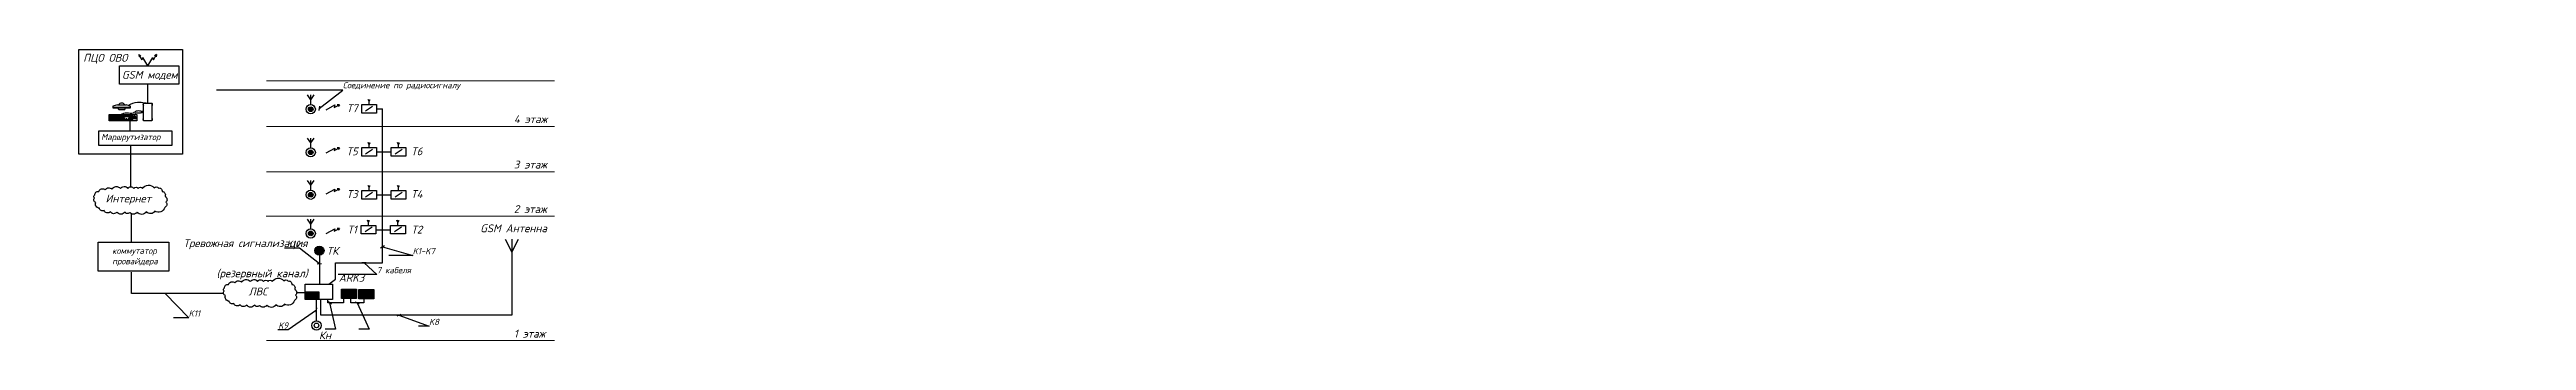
# Model space of a CAD drawing. Extents: x -72636 to 8142370, y -29900 to 852868.
# Drawn here: x 158560 to 237618, y 17028 to 26328 of the extents above; entities that cross this region are included whole.
import ezdxf
from ezdxf import colors
from ezdxf.entities.mleader import LeaderData, LeaderLine
from ezdxf.enums import TextEntityAlignment as Align
from ezdxf.math import Vec2, Vec3

# ---------------------------------------------------------------- set-up
doc = ezdxf.new("R2010")
doc.units = 0
doc.header["$LTSCALE"] = 100
for name, color, linetype in [('ODG - кабельные линии - СКУД замки магистраль', 5, 'Continuous'), ('ODG - ПС', 1, 'Continuous'), ('ODG - СКУД', 6, 'Continuous'), ('ODG - Текст', 7, 'Continuous')]:
    doc.layers.add(name, color=color, linetype=linetype)
for name, color, linetype, lineweight in [('ODG - РФ', 3, 'Continuous', 30), ('RC-Линии_связи-Питание_12-24В', 3, 'Continuous', 30), ('текст', 7, 'Continuous', 13)]:
    doc.layers.add(name, color=color, linetype=linetype, lineweight=lineweight)
doc.layers.add('ODG - СОТС', color=7, linetype='Continuous', true_color=0xff5800)
doc.styles.add('ISOCPEUR', font='isocpeui.ttf', dxfattribs={"height": 250})

# ---------------------------------------------------------------- blocks, each defined once
blk = doc.blocks.new('*U33')
at = {"layer": 'ODG - ПС', "lineweight": 30}
h = blk.add_hatch(color=7, dxfattribs=at)
h.dxf.hatch_style = 1
h.set_gradient(color1=(255, 255, 255), one_color=1, tint=1)
h.paths.add_polyline_path([(-240, -150), (240, -150), (240, 150), (-240, 150)])
for p, q in [((-140, 0), (-20, 0)), ((-80, 60), (-80, -60)), ((20, 0), (140, 0))]:
    blk.add_line(p, q, dxfattribs=at)
blk.add_lwpolyline([(-240, 150), (240, 150), (240, -150), (-240, -150)], close=True, dxfattribs=at)
blk = doc.blocks.new('*U32')
at = {"layer": 'ODG - ПС', "lineweight": 30}
h = blk.add_hatch(color=7, dxfattribs=at)
h.dxf.hatch_style = 1
h.set_gradient(color1=(255, 255, 255), one_color=1, tint=1)
h.paths.add_polyline_path([(-240, -150), (240, -150), (240, 150), (-240, 150)])
blk.add_lwpolyline([(-240, 150), (240, 150), (240, -150), (-240, -150)], close=True, dxfattribs=at)
at = {"color": 3, "ltscale": 20, "insert": (0, 0), "char_height": 140.6, "attachment_point": 5, "style": 'ISOCPEUR'}
blk.add_mtext_dynamic_manual_height_columns('{\\C1;БЗС}', width=140.62, gutter_width=12.5, heights=[0], dxfattribs=at)
blk = doc.blocks.new('АРМ 12')
h = blk.add_hatch(color=0)
h.dxf.hatch_style = 1
h.set_gradient(color1=(255, 255, 255), one_color=1, tint=1, name='CYLINDER')
h.paths.add_polyline_path([(115857, 11443, 0.554915), (115857, 11500), (115779, 11501), (115778, 11444)])
at = {"color": 0, "lineweight": 30}
for points in [[(115724, 11530), (115926, 11530), (115926, 11406), (115724, 11406)], [(115724, 11185), (116285, 11185), (116285, 10923), (115724, 10923)]]:
    blk.add_lwpolyline(points, close=True, dxfattribs=at)
for centre, start, end in [((115767, 11165), 27.94113, 152.05887), ((116241, 11165), 27.94113, 152.05887), ((115767, 10943), 207.94113, 332.05887), ((116241, 10943), 207.94113, 332.05887)]:
    blk.add_arc(centre, 43.4, start, end, dxfattribs=at)
for points in [[(115927, 11912), (115978, 11721), (115978, 11509), (116037, 11407), (116037, 11285), (116010, 11185)], [(115873, 11472), (115965, 11447), (115980, 11391), (115980, 11286), (116004, 11185)], [(116209, 11673), (116320, 11376), (116296, 11151), (116285, 11054)]]:
    blk.add_spline(points, degree=3, dxfattribs=at)
at = {"layer": 'ODG - СКУД', "color": 0, "lineweight": 30}
for p, q in [((116077, 11977), (116077, 11789)), ((116160, 12163), (116160, 11603)), ((116232, 12023), (116232, 11743)), ((115873, 11472), (115839, 11472))]:
    blk.add_line(p, q, dxfattribs=at)
for points in [[(115927, 12285), (115927, 11540), (115724, 11540), (115724, 12285)], [(115759, 12263), (115759, 11800), (115735, 11800), (115735, 12263)], [(115795, 12263), (115795, 11800), (115772, 11800), (115772, 12263)], [(115829, 12263), (115829, 11800), (115805, 11800), (115805, 12263)], [(115867, 12263), (115867, 11800), (115843, 11800), (115843, 12263)], [(115906, 12263), (115906, 12235), (115883, 12235), (115883, 12263)], [(115906, 12217), (115906, 11800), (115883, 11800), (115883, 12217)], [(115759, 11655), (115759, 11564), (115735, 11564), (115735, 11655)], [(115744, 11767), (115744, 11692), (115765, 11692), (115765, 11767)], [(115765, 11744), (115765, 11716), (115788, 11716), (115788, 11744)], [(115795, 11655), (115795, 11564), (115772, 11564), (115772, 11655)], [(115829, 11655), (115829, 11564), (115805, 11564), (115805, 11655)], [(115867, 11655), (115867, 11564), (115843, 11564), (115843, 11655)], [(115876, 11767), (115876, 11692), (115852, 11692), (115852, 11767)], [(115906, 11767), (115906, 11692), (115883, 11692), (115883, 11767)], [(115906, 11655), (115906, 11564), (115883, 11564), (115883, 11655)]]:
    blk.add_lwpolyline(points, close=True, dxfattribs=at)
for points in [[(116185, 12163), (116135, 12163), (116135, 11603), (116185, 11603), (116232, 11743)], [(116232, 12023), (116185, 12163)]]:
    blk.add_lwpolyline(points, dxfattribs=at)
blk.add_lwpolyline([(115857, 11500, -0.554915), (115857, 11443), (115778, 11444), (115779, 11501)], format="xyb", close=True, dxfattribs=at)
for start, end in [(101.53696, 131.29354), (305.46823, 54.53177), (228.70646, 258.46304)]:
    blk.add_arc((116160, 11883), 125, start, end, dxfattribs=at)
blk = doc.blocks.new('_Oblique')
at = {"color": 0, "linetype": 'ByBlock', "lineweight": -2}
blk.add_line((-0.5, -0.5), (0.5, 0.5), dxfattribs=at)
blk = doc.blocks.new('A$C4BEF081A')
at = {"color": 3}
for points in [[(-17, -35), (-50, 35)], [(-17, -128), (-17, 35)], [(-17, -35), (17, 35)], [(94, -190), (-128, -338)]]:
    blk.add_lwpolyline(points, dxfattribs=at)
blk.add_lwpolyline([(-254, -128), (220, -128), (220, -400), (-254, -400)], close=True, dxfattribs=at)
blk = doc.blocks.new('A$Cfe3f4523')
h = blk.add_hatch(color=255)
h.dxf.hatch_style = 1
edge = h.paths.add_edge_path()
edge.add_arc((50, 54), 73.8, 0, 360)
for points in [[(50, 356), (-57, 510)], [(50, 202), (50, 510)], [(50, 356), (157, 510)]]:
    blk.add_lwpolyline(points)
at = {"layer": 'ODG - СОТС', "color": 7, "lineweight": 30}
for radius in [148, 73.8]:
    blk.add_circle((50, 54), radius, dxfattribs=at)
blk = doc.blocks.new('*U34')
at = {"layer": 'ODG - ПС'}
h = blk.add_hatch(color=20, dxfattribs=at)
h.dxf.hatch_style = 1
h.set_gradient(color1=(255, 88, 0), color2=(255, 96, 10), one_color=1, tint=0.52, name='CYLINDER')
h.paths.add_polyline_path([(75, 0, 1), (-75, 0, 1)])
at = {"layer": 'ODG - СОТС', "lineweight": 30}
h = blk.add_hatch(color=7, dxfattribs=at)
h.dxf.hatch_style = 1
h.set_gradient(color1=(255, 255, 255), one_color=1, tint=1, name='INVCYLINDER')
h.paths.add_polyline_path([(-150, 0, 1), (150, 0, 1)])
h.paths.add_polyline_path([(75, 0, -1), (-75, 0, -1)], flags=16)
for radius in [150, 75]:
    blk.add_circle((0, 0), radius, dxfattribs=at)
at = {"layer": 'ODG - Текст', "style": 'ISOCPEUR', "oblique": 15, "width": 0.8}
blk.add_attdef('НОМЕР', text='', height=250, dxfattribs=at).set_placement((0, 325), align=Align.MIDDLE_CENTER)

msp = doc.modelspace()

# ---------------------------------------------------------------- hatches: boundary and pattern name
h = msp.add_hatch(color=3)
h.dxf.hatch_style = 1
h.paths.add_polyline_path([(166721, 18587), (167157, 18587), (167157, 18341), (166721, 18341)])

# ---------------------------------------------------------------- linework, layer by layer
at = {"color": 0}
msp.add_lwpolyline([(159497, 26328), (162809, 26328), (162809, 22987), (159497, 22987)], close=True, dxfattribs=at)
for points in [[(161694, 25800), (161535, 26076), (161513, 25996), (161410, 26163), (161475, 26120)], [(161410, 26163), (161420, 26096)], [(161694, 25800), (161853, 26076), (161875, 25996), (161978, 26163), (161913, 26120)], [(161978, 26163), (161968, 26096)], [(161694, 24613), (161694, 25222)], [(167387, 24403), (167667, 24555), (167644, 24475), (167819, 24563), (167742, 24560)], [(167819, 24563), (167776, 24511)], [(167387, 23026), (167667, 23178), (167644, 23098), (167819, 23186), (167742, 23183)], [(167819, 23186), (167776, 23134)], [(167387, 21715), (167667, 21867), (167644, 21787), (167819, 21876), (167742, 21873)], [(167819, 21876), (167776, 21824)], [(167387, 20446), (167667, 20598), (167644, 20517), (167819, 20606), (167742, 20603)], [(167819, 20606), (167776, 20554)]]:
    msp.add_lwpolyline(points)
for points in [[(160797, 25800), (162689, 25800), (162689, 25222), (160797, 25222)], [(160133, 23732), (162469, 23732), (162469, 23262), (160133, 23262)], [(160109, 20166), (162371, 20166), (162371, 19247), (160109, 19247)]]:
    msp.add_lwpolyline(points, close=True)
at = {"color": 4, "ltscale": 100}
for points in [[(167474, 18832), (167688, 18988), (167688, 19513), (169189, 19513), (169189, 24434)], [(168998, 24434), (169189, 24434)], [(168998, 23057), (169463, 23057)], [(168998, 21686), (169463, 21686)], [(168979, 20569), (169444, 20569)]]:
    msp.add_lwpolyline(points, dxfattribs=at)
at = {"color": 0, "linetype": 'Continuous'}
msp.add_lwpolyline([(159993, 21589, -0.520567), (160008, 21683, -0.520567), (160133, 21792, -0.520567), (160335, 21844, -0.520567), (160548, 21864, -0.520567), (160823, 21885, -0.520567), (161057, 21890, -0.520567), (161249, 21890, -0.520567), (161394, 21890, -0.520567), (161529, 21890, -0.520567), (161898, 21906, -0.520567), (162033, 21901, -0.520567), (162152, 21792, -0.520567), (162246, 21631, -0.520567), (162277, 21449, -0.520567), (162235, 21283, -0.520567), (161924, 21164, -0.520567), (161649, 21143, -0.520567), (161358, 21128, -0.520567), (161124, 21122, -0.520567), (160969, 21133, -0.520567), (160709, 21133, -0.520567), (160501, 21138, -0.520567), (160299, 21180, -0.520567), (160153, 21257, -0.520567), (160034, 21439, -0.520567), (159993, 21589, -0.520567)], format="xyb", dxfattribs=at)
at = {"lineweight": 30}
for points in [[(173108, 20262), (173311, 19849), (173531, 20262)], [(173311, 20262), (173311, 19602)]]:
    msp.add_lwpolyline(points, dxfattribs=at)
at = {"color": 251, "linetype": 'Continuous', "true_color": 0x636466}
msp.add_lwpolyline([(164132, 18618, -0.520567), (164147, 18711, -0.520567), (164272, 18820, -0.520567), (164475, 18872, -0.520567), (164687, 18893, -0.520567), (164963, 18914, -0.520567), (165196, 18919, -0.520567), (165388, 18919, -0.520567), (165534, 18919, -0.520567), (165669, 18919, -0.520567), (166037, 18935, -0.520567), (166172, 18929, -0.520567), (166292, 18820, -0.520567), (166385, 18660, -0.520567), (166416, 18478, -0.520567), (166375, 18312, -0.520567), (166063, 18193, -0.520567), (165788, 18172, -0.520567), (165497, 18156, -0.520567), (165264, 18151, -0.520567), (165108, 18162, -0.520567), (164848, 18162, -0.520567), (164641, 18167, -0.520567), (164438, 18208, -0.520567), (164293, 18286, -0.520567), (164173, 18468, -0.520567), (164132, 18618, -0.520567)], format="xyb", dxfattribs=at)
at = {"color": 40, "true_color": 0xf8d731}
msp.add_lwpolyline([(173311, 19602), (173311, 17833), (167217, 17833), (167217, 18341)], dxfattribs=at)
at = {"color": 3}
for points in [[(166721, 18832), (167593, 18832), (167593, 18341), (166721, 18341)], [(166721, 18587), (167157, 18587), (167157, 18341), (166721, 18341)]]:
    msp.add_lwpolyline(points, close=True, dxfattribs=at)
at = {"layer": 'ODG - кабельные линии - СКУД замки магистраль', "color": 5, "lineweight": 30}
for points in [[(161136, 23732), (161136, 24052)], [(161153, 21940), (161153, 23262)], [(161180, 20166), (161180, 21077)], [(164113, 18532), (161172, 18532), (161172, 19216)], [(166874, 18555), (166449, 18557)]]:
    msp.add_lwpolyline(points, dxfattribs=at)
at = {"layer": 'ODG - кабельные линии - СКУД замки магистраль', "color": 3, "lineweight": 30}
for points in [[(167173, 19752), (167173, 18832)], [(167081, 17658), (167081, 18340)]]:
    msp.add_lwpolyline(points, dxfattribs=at)
at = {"layer": 'ODG - РФ', "color": 7, "lineweight": 0, "ltscale": 30}
for points in [[(165489, 25324), (174677, 25324)], [(165489, 23872), (174677, 23872)], [(165489, 22420), (174677, 22420)], [(165470, 21000), (174677, 21000)], [(165490, 17028), (174677, 17028)]]:
    msp.add_lwpolyline(points, dxfattribs=at)
at = {"layer": 'ODG - СОТС', "color": 3, "lineweight": 30}
for radius in [148, 73.8]:
    msp.add_circle((167081, 17511), radius, dxfattribs=at)
at = {"layer": 'RC-Линии_связи-Питание_12-24В', "color": 32, "ltscale": 100, "true_color": 0xcd6928}
for points in [[(167944, 18367), (167944, 18232), (167440, 18232), (167440, 18341)], [(168597, 18362), (168597, 18229), (168172, 18229), (168172, 18367)]]:
    msp.add_lwpolyline(points, dxfattribs=at)

# ---------------------------------------------------------------- block references
at = {"color": 0, "rotation": 89.99999999999999}
msp.add_blockref('АРМ 12', (172748, -91672), dxfattribs=at)
for name, p in [('A$Cfe3f4523', (166846, 24364)), ('A$C4BEF081A', (168777, 24698)), ('A$Cfe3f4523', (166846, 22987)), ('A$C4BEF081A', (168777, 23321)), ('A$C4BEF081A', (169717, 23321)), ('A$Cfe3f4523', (166846, 21633)), ('A$C4BEF081A', (168777, 21950)), ('A$C4BEF081A', (169717, 21950)), ('A$Cfe3f4523', (166846, 20395)), ('A$C4BEF081A', (168759, 20836)), ('A$C4BEF081A', (169698, 20836))]:
    msp.add_blockref(name, p)
at = {"color": 5, "lineweight": 30, "xscale": 0.9842519685039369, "yscale": 0.9842519685039369, "zscale": 0.9842519685039369, "rotation": 180}
msp.add_blockref('*U34', (167173, 19900), dxfattribs=at)
at = {"layer": 'ODG - ПС'}
for name, p in [('*U33', (168116, 18517)), ('*U32', (168674, 18512))]:
    msp.add_blockref(name, p, dxfattribs=at)

# ---------------------------------------------------------------- texts
at = {"style": 'ISOCPEUR'}
for s, p in [('Интернет', (161075, 21564)), ('GSM Антенна', (173372, 20613)), ('(резервный канал)', (165348, 19174)), ('ЛВС', (165214, 18593))]:
    msp.add_text(s, height=250, dxfattribs=at).set_placement(p, align=Align.MIDDLE_CENTER)
at = {"layer": 'ODG - Текст', "color": 0, "insert": (159635, 26187), "char_height": 250, "width": 1385.96, "attachment_point": 1, "style": 'ISOCPEUR'}
msp.add_mtext('ПЦО ОВО', dxfattribs=at)
at = {"layer": 'ODG - Текст', "attachment_point": 1, "style": 'ISOCPEUR'}
for s, insert, char_height, width in [('\\pxl1;GSM модем', (160620, 25644), 250, 2188.75), ('\\pxl1;4 этаж', (173130, 24226), 250, 1732.79), ('\\pxl1;Маршрутизатор', (160004, 23631), 200, 2125.61), ('\\pxl1;3 этаж', (173130, 22774), 250, 1732.79), ('\\pxl1;2 этаж', (173130, 21354), 250, 1791.92), ('\\pxl1;коммутатор\\Pпровайдера', (160359, 19997), 200, 1687.52), ('\\pxl1;Тревожная сигнализация', (162583, 20263), 250, 4184.23), ('\\pxl1;1 этаж', (173130, 17372), 250, 1462.39)]:
    msp.add_mtext(s, dxfattribs=dict(at, insert=insert, char_height=char_height, width=width))
at = {"layer": 'текст', "color": 7, "char_height": 250, "width": 511.65, "attachment_point": 5, "style": 'ISOCPEUR'}
for s, insert in [('Т7', (168219, 24449)), ('Т5', (168219, 23073)), ('Т6', (170282, 23073)), ('Т3', (168219, 21708)), ('Т4', (170282, 21708)), ('Т1', (168219, 20572)), ('Т2', (170282, 20572)), ('ТК', (167591, 19892)), ('ARK3', (168200, 19034)), ('Кн', (167352, 17194))]:
    msp.add_mtext(s, dxfattribs=dict(at, insert=insert))

# ---------------------------------------------------------------- leaders
at = {"color": 0}
ml = msp.add_multileader_mtext('Standard', dxfattribs=at)
ml.set_content('Соединение по радиосигналу', color=7, style='ISOCPEUR')
ml.set_leader_properties(color=256)
ml.set_arrow_properties(name='OBLIQUE')
ml.build(insert=Vec2(0, 0))
ml.multileader.update_dxf_attribs({"has_dogleg": 0, "text_left_attachment_type": 6, "text_right_attachment_type": 6, "dogleg_length": 0.5, "arrow_head_size": 100, "scale": 100})
ctx = ml.context
ctx.base_point, ctx.scale, ctx.char_height, ctx.arrow_head_size, ctx.landing_gap_size, ctx.plane_origin = Vec3(167921, 25028), 100, 200, 100, 0, Vec3(175073, 26969)
ctx.left_attachment, ctx.right_attachment = 6, 6
notes = []
notes.append((ctx, [(0, (1, 1, 0), (167871, 25028), (1, 0), 50, [(0, [(167168, 24443)], 0, [])])]))
ctx.mtext.insert, ctx.mtext.width, ctx.mtext.defined_height, ctx.mtext.flow_direction = Vec3(167921, 25288), 5754.24, 140, 5
ml = msp.add_multileader_mtext('Standard', dxfattribs=at)
ml.set_content('K10', color=7, style='ISOCPEUR')
ml.set_leader_properties(color=256)
ml.set_arrow_properties(name='OBLIQUE')
ml.build(insert=Vec2(0, 0))
ml.multileader.update_dxf_attribs({"has_dogleg": 0, "text_left_attachment_type": 6, "text_right_attachment_type": 6, "dogleg_length": 0.5, "arrow_head_size": 100, "scale": 100})
ctx = ml.context
ctx.base_point, ctx.scale, ctx.char_height, ctx.arrow_head_size, ctx.landing_gap_size, ctx.plane_origin = Vec3(166139, 19977), 100, 200, 100, 0, Vec3(167901, 21304)
ctx.left_attachment, ctx.right_attachment, ctx.text_align_type = 6, 6, 2
notes.append((ctx, [(1, (1, 1, 0), (166593, 19977), (-1, 0), 50, [(0, [(167173, 19482)], 0, [])])]))
ctx.mtext.insert, ctx.mtext.width, ctx.mtext.alignment, ctx.mtext.flow_direction = Vec3(166543, 20217), 2388.1, 3, 5
ml = msp.add_multileader_mtext('Standard', dxfattribs=at)
ml.set_content('K1-K7', color=7, style='ISOCPEUR')
ml.set_leader_properties(color=256)
ml.set_arrow_properties(name='OBLIQUE')
ml.build(insert=Vec2(0, 0))
ml.multileader.update_dxf_attribs({"has_dogleg": 0, "text_left_attachment_type": 6, "text_right_attachment_type": 6, "dogleg_length": 0.5, "arrow_head_size": 100, "scale": 100})
ctx = ml.context
ctx.base_point, ctx.scale, ctx.char_height, ctx.arrow_head_size, ctx.landing_gap_size, ctx.plane_origin = Vec3(170151, 19745), 100, 200, 100, 0, Vec3(171868, 21072)
ctx.left_attachment, ctx.right_attachment = 6, 6
notes.append((ctx, [(0, (1, 1, 0), (170101, 19745), (1, 0), 50, [(0, [(169189, 20018)], 0, [])])]))
ctx.mtext.insert, ctx.mtext.width, ctx.mtext.flow_direction = Vec3(170151, 19985), 2388.1, 5
ml = msp.add_multileader_mtext('Standard', dxfattribs=at)
ml.set_content('7 кабеля ', color=7, style='ISOCPEUR')
ml.set_leader_properties(color=256)
ml.set_arrow_properties(name='OBLIQUE')
ml.build(insert=Vec2(0, 0))
ml.multileader.update_dxf_attribs({"has_dogleg": 0, "text_left_attachment_type": 6, "text_right_attachment_type": 6, "dogleg_length": 0.5, "arrow_head_size": 100, "scale": 100})
ctx = ml.context
ctx.base_point, ctx.scale, ctx.char_height, ctx.arrow_head_size, ctx.landing_gap_size, ctx.plane_origin = Vec3(169004, 19138), 100, 200, 100, 0, Vec3(170721, 20465)
ctx.left_attachment, ctx.right_attachment = 6, 6
notes.append((ctx, [(0, (1, 1, 0), (168954, 19138), (1, 0), 50, [(0, [(168599, 19513)], 0, [])])]))
ctx.mtext.insert, ctx.mtext.width, ctx.mtext.flow_direction = Vec3(169004, 19378), 2388.1, 5
ml = msp.add_multileader_mtext('Standard', dxfattribs=at)
ml.set_content('K11', color=7, style='ISOCPEUR')
ml.set_leader_properties(color=256)
ml.set_arrow_properties(name='OBLIQUE')
ml.build(insert=Vec2(0, 0))
ml.multileader.update_dxf_attribs({"has_dogleg": 0, "text_left_attachment_type": 6, "text_right_attachment_type": 6, "dogleg_length": 0.5, "arrow_head_size": 100, "scale": 100})
ctx = ml.context
ctx.base_point, ctx.scale, ctx.char_height, ctx.arrow_head_size, ctx.landing_gap_size, ctx.plane_origin = Vec3(163001, 17753), 100, 200, 100, 0, Vec3(164718, 19079)
ctx.left_attachment, ctx.right_attachment = 6, 6
notes.append((ctx, [(0, (1, 1, 0), (162951, 17753), (1, 0), 50, [(0, [(162247, 18532)], 0, [])])]))
ctx.mtext.insert, ctx.mtext.width, ctx.mtext.flow_direction = Vec3(163001, 17993), 2388.1, 5
ml = msp.add_multileader_mtext('Standard', dxfattribs=at)
ml.set_content('{\\fISOCPEUR|b0|i1|c204|p34;P5}', color=7, style='ISOCPEUR')
ml.set_leader_properties(color=256)
ml.set_arrow_properties(name='OBLIQUE')
ml.build(insert=Vec2(0, 0))
ml.multileader.update_dxf_attribs({"has_dogleg": 0, "text_left_attachment_type": 6, "text_right_attachment_type": 6, "dogleg_length": 0.5, "arrow_head_size": 100, "scale": 100})
ctx = ml.context
ctx.base_point, ctx.scale, ctx.char_height, ctx.arrow_head_size, ctx.landing_gap_size, ctx.plane_origin = Vec3(167688, 17393), 100, 200, 100, 0, Vec3(177840, 17506)
ctx.left_attachment, ctx.right_attachment = 6, 6
notes.append((ctx, [(1, (1, 1, 0), (167638, 17393), (1, 0), 50, [(0, [(167499, 18232)], 0, [])])]))
ctx.mtext.insert, ctx.mtext.width, ctx.mtext.flow_direction = Vec3(167688, 17633), 79736.13, 5
ml = msp.add_multileader_mtext('Standard', dxfattribs=at)
ml.set_content('{\\fISOCPEUR|b0|i1|c204|p34;P6}', color=7, style='ISOCPEUR')
ml.set_leader_properties(color=256)
ml.set_arrow_properties(name='OBLIQUE')
ml.build(insert=Vec2(0, 0))
ml.multileader.update_dxf_attribs({"has_dogleg": 0, "text_left_attachment_type": 6, "text_right_attachment_type": 6, "dogleg_length": 0.5, "arrow_head_size": 100, "scale": 100})
ctx = ml.context
ctx.base_point, ctx.scale, ctx.char_height, ctx.arrow_head_size, ctx.landing_gap_size, ctx.plane_origin = Vec3(168757, 17396), 100, 200, 100, 0, Vec3(178909, 17509)
ctx.left_attachment, ctx.right_attachment = 6, 6
notes.append((ctx, [(1, (1, 1, 0), (168707, 17396), (1, 0), 50, [(0, [(168384, 18229)], 0, [])])]))
ctx.mtext.insert, ctx.mtext.width, ctx.mtext.flow_direction = Vec3(168757, 17636), 79736.13, 5
ml = msp.add_multileader_mtext('Standard', dxfattribs=at)
ml.set_content('K9', color=7, style='ISOCPEUR')
ml.set_leader_properties(color=256)
ml.set_arrow_properties(name='OBLIQUE')
ml.build(insert=Vec2(0, 0))
ml.multileader.update_dxf_attribs({"has_dogleg": 0, "text_left_attachment_type": 6, "text_right_attachment_type": 6, "dogleg_length": 0.5, "arrow_head_size": 100, "scale": 100})
ctx = ml.context
ctx.base_point, ctx.scale, ctx.char_height, ctx.arrow_head_size, ctx.landing_gap_size, ctx.plane_origin = Vec3(165866, 17368), 100, 200, 100, 0, Vec3(167531, 18694)
ctx.left_attachment, ctx.right_attachment, ctx.text_align_type = 6, 6, 2
notes.append((ctx, [(1, (1, 1, 0), (166224, 17368), (-1, 0), 50, [(0, [(167081, 17999)], 0, [])])]))
ctx.mtext.insert, ctx.mtext.width, ctx.mtext.alignment, ctx.mtext.flow_direction = Vec3(166174, 17608), 2388.1, 3, 5
ml = msp.add_multileader_mtext('Standard', dxfattribs=at)
ml.set_content('K8', color=7, style='ISOCPEUR')
ml.set_leader_properties(color=256)
ml.set_arrow_properties(name='OBLIQUE')
ml.build(insert=Vec2(0, 0))
ml.multileader.update_dxf_attribs({"has_dogleg": 0, "text_left_attachment_type": 6, "text_right_attachment_type": 6, "dogleg_length": 0.5, "arrow_head_size": 100, "scale": 100})
ctx = ml.context
ctx.base_point, ctx.scale, ctx.char_height, ctx.arrow_head_size, ctx.landing_gap_size, ctx.plane_origin = Vec3(170673, 17482), 100, 200, 100, 0, Vec3(172390, 18809)
ctx.left_attachment, ctx.right_attachment = 6, 6
notes.append((ctx, [(0, (1, 1, 0), (170623, 17482), (1, 0), 50, [(0, [(169710, 17833)], 0, [])])]))
ctx.mtext.insert, ctx.mtext.width, ctx.mtext.flow_direction = Vec3(170673, 17722), 2388.1, 5
for ctx, leaders in notes:
    for number, flags, end, landing, length, lines in leaders:
        leader = LeaderData()
        leader.index, (leader.has_last_leader_line, leader.has_dogleg_vector, leader.attachment_direction) = number, flags
        leader.last_leader_point, leader.dogleg_vector, leader.dogleg_length = Vec3(end), Vec3(landing), length
        for number, points, colour, breaks in lines:
            line = LeaderLine()
            line.index, line.vertices, line.color, line.breaks = number, Vec3.list(points), colors.encode_raw_color(colour), breaks
            leader.lines.append(line)
        ctx.leaders.append(leader)

doc.saveas('drawing.dxf')
